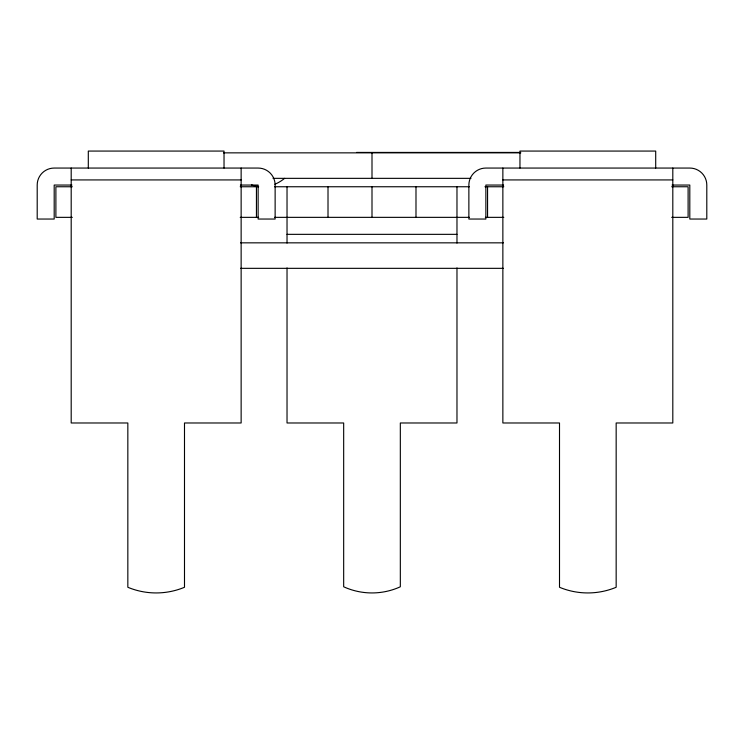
<?xml version="1.0" encoding="UTF-8"?>
<svg xmlns="http://www.w3.org/2000/svg" width="744" height="744" viewBox="0 0 744 744"><rect width="100%" height="100%" fill="white"/><g stroke="black" fill="none" stroke-linecap="round" stroke-linejoin="round"><path stroke-width="1.12" d="M356.497 152.427L520.344 152.427M223.46 152.855L520.846 152.855M273.029 178.346L470.971 178.346M71.192 179.927L241.14 179.927M502.86 179.927L672.809 179.927M71.917 185.051L54.191 185.051L54.191 219.043L37.2 219.043L37.2 185.051A16.991 16.991 0 0 1 54.191 168.06L258.131 168.06A16.991 16.991 0 0 1 275.131 185.051L275.131 219.043L258.131 219.043L258.131 185.051L240.414 185.051M503.586 185.051L485.869 185.051L485.869 219.043L468.869 219.043L468.869 185.051A16.991 16.991 0 0 1 485.869 168.06L689.809 168.06A16.991 16.991 0 0 1 706.8 185.051L706.8 219.043L689.809 219.043L689.809 185.051L672.083 185.051M72.308 186.753L55.893 186.753L55.893 217.35L72.308 217.35M240.21 186.753L258.642 186.753M274.536 186.753L469.464 186.753M484.921 186.753L503.79 186.753M671.692 186.753L688.107 186.753L688.107 217.35L671.692 217.35M240.21 217.35L258.642 217.35M274.536 217.35L469.464 217.35M485.358 217.35L503.79 217.35M287.026 234.341L456.974 234.341M240.591 242.842L503.409 242.842M240.591 268.333L503.409 268.333M672.809 168.06L672.809 422.983L616.162 422.983L616.162 587.276A73.693 73.693 0 0 1 559.507 587.276L559.507 422.983L502.86 422.983L502.86 168.06M655.706 168.06L655.706 151.069L519.963 151.069L519.963 168.06M487.562 186.753L487.562 217.35M456.974 186.753L456.974 243.065M456.974 267.905L456.974 422.983L400.328 422.983L400.328 586.784A68.281 68.281 0 0 1 343.672 586.784L343.672 422.983L287.026 422.983L287.026 267.905M415.989 186.753L415.989 217.35M372 152.855L372 178.346M372 186.753L372 217.35M328.011 186.753L328.011 217.35M287.026 186.753L287.026 243.065M256.438 186.753L256.438 217.35M241.14 168.06L241.14 422.983L184.493 422.983L184.493 587.276A73.693 73.693 0 0 1 127.838 587.276L127.838 422.983L71.192 422.983L71.192 168.06M224.028 168.06L224.028 151.069L88.304 151.069L88.304 168.06M284.617 178.346A51.29 40.688 -90 0 1 274.88 184.233M258.354 186.512A51.29 40.688 90 0 1 251.584 184.949"/></g></svg>
